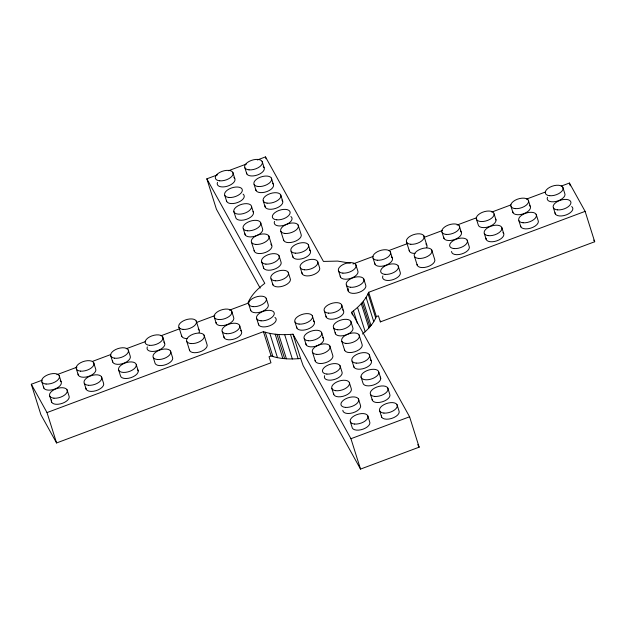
<?xml version="1.0" encoding="UTF-8"?>
<svg xmlns="http://www.w3.org/2000/svg" width="626" height="626" viewBox="0 0 626 626"><rect width="100%" height="100%" fill="white"/><g stroke="black" fill="none" stroke-linecap="round" stroke-linejoin="round"><path stroke-width="0.94" d="M561.201 186.11L569.417 183.042L585.122 211.361L594.7 241.746L380.326 321.905L380.694 321.036M352.477 314.964L351.624 312.264C358.635 306.967 365.255 300.527 368.691 292.287L585.122 211.361M362.493 334.026C368.229 329.268 373.479 323.556 376.359 316.592L368.691 292.287M260.181 288.132L216.416 209.217L206.838 178.833L217.66 174.787M228.49 170.734L246.534 163.989M257.356 159.943L265.479 156.907L323.439 261.425L337.664 261.097L350.263 263.139M351.624 312.264L409.584 416.783L419.162 447.167L360.521 469.093L303.117 365.568L300.644 358.495C290.769 359.41 280.573 359.136 271.097 355.959L269.039 356.726L270.956 362.798L56.583 442.958L40.878 414.639L31.3 384.254L42.255 380.162M56.872 374.7L76.959 367.188M92.484 361.382L110.747 354.551M126.272 348.745L145.451 341.577M160.976 335.771L180.147 328.595M196.587 322.453L214.851 315.621M229.46 310.16L247.724 303.328C251.167 295.089 257.779 288.649 264.798 283.351L206.838 178.833M352.994 263.969L373.08 256.457M388.605 250.65L406.869 243.819M424.217 237.332L442.48 230.501M457.097 225.039L476.269 217.871M491.793 212.065L510.972 204.89M526.497 199.091L545.676 191.916M31.3 384.254L47.005 412.581L263.429 331.647C272.913 334.824 283.108 335.106 292.984 334.19L350.943 438.709L360.521 469.093M376.359 316.592L378.409 315.825L380.326 321.905M350.943 438.709L409.584 416.783M593.777 240.079L594.7 241.746M417.753 444.624L419.162 447.167M569.417 183.042L570.286 185.805M562.805 187.268L564.722 193.348A9.241 4.695 -17.5 0 1 556.091 201.423A9.241 4.695 -17.5 0 1 547.476 197.276M553.407 207.879L555.325 213.951M536.161 214.327L538.078 220.399A9.241 4.695 -17.5 0 1 530.613 228.177A9.241 4.695 -17.5 0 1 520.527 225.665M528.305 200.163L530.222 206.244M518.915 220.775L520.832 226.855M511.059 206.619L512.976 212.691M501.802 227.512L503.719 233.584M494.102 213.935A9.241 4.695 -17.5 0 1 481.245 221.549A9.241 4.695 -17.5 0 1 480.22 213.388A9.241 4.695 -17.5 0 1 494.102 213.935L496.011 220.008M484.281 233.388L486.199 239.468M476.284 218.646L478.201 224.718A9.241 4.695 -17.5 0 0 488.851 226.729A9.241 4.695 -17.5 0 0 495.557 218.873M467.168 240.126L469.085 246.198A9.241 4.695 -17.5 0 1 461.628 253.976A9.241 4.695 -17.5 0 1 451.534 251.464M459.32 225.963L461.237 232.043M442.073 232.41L443.99 238.49M431.721 249.985L434.593 259.101A9.241 4.695 -17.5 0 1 427.135 266.872A9.241 4.695 -17.5 0 1 417.041 264.36M423.865 235.822L426.744 244.938M414.475 256.433L417.346 265.549M406.618 242.27L409.49 251.386M398.183 265.917L400.1 271.997A9.241 4.695 -17.5 0 1 391.469 280.08A9.241 4.695 -17.5 0 1 382.854 275.933M390.327 251.762L392.244 257.834M373.08 258.209L374.997 264.289M363.729 278.899L365.647 284.971A9.241 4.695 -17.5 0 1 356.82 293.015A9.241 4.695 -17.5 0 1 348.4 288.735M368.057 293.797L375.717 318.102M355.795 264.587L357.712 270.659A9.241 4.695 -17.5 0 1 350.45 278.46A9.241 4.695 -17.5 0 1 340.2 276.082M366.1 297.397L373.769 321.701M397.009 404.639L398.926 410.711A9.241 4.695 -17.5 0 1 391.469 418.489A9.241 4.695 -17.5 0 1 381.375 415.977M363.33 301.255L370.991 325.559M362.258 302.46L369.927 326.764M361.265 303.665L368.933 327.969M387.776 387.979L389.693 394.051A9.241 4.695 -17.5 0 1 382.228 401.829A9.241 4.695 -17.5 0 1 372.141 399.318M378.824 372.188A9.241 4.695 -17.5 0 1 365.975 379.802A9.241 4.695 -17.5 0 1 364.95 371.641A9.241 4.695 -17.5 0 1 378.824 372.188L380.733 378.26M357.524 307.436L365.185 331.741M369.301 354.66L371.218 360.733M346.397 285.19L348.314 291.27M353.479 310.856L357.454 323.462M359.105 334.965L361.977 344.073A9.241 4.695 -17.5 0 1 354.519 351.851A9.241 4.695 -17.5 0 1 344.425 349.339M338.627 271.183L340.544 277.263M379.763 411.086L381.68 417.159M350.826 321.341L352.743 327.421A9.241 4.695 -17.5 0 1 345.278 335.192A9.241 4.695 -17.5 0 1 335.192 332.68M370.529 394.427L372.447 400.499M341.546 304.612L343.463 310.684M361.006 376.899L362.923 382.971A9.241 4.695 -17.5 0 0 373.581 384.982A9.241 4.695 -17.5 0 0 380.279 377.126M352.055 361.108L353.972 367.188M367.689 415.601L369.606 421.674A9.241 4.695 -17.5 0 1 363.291 429.068A9.241 4.695 -17.5 0 1 352.36 428.129L350.443 422.049M317.609 261.441L319.526 267.521A9.241 4.695 -17.5 0 1 311.865 275.268A9.241 4.695 -17.5 0 1 301.935 272.623M341.859 341.413L344.73 350.529M358.455 398.942L360.373 405.014A9.241 4.695 -17.5 0 1 352.907 412.792A9.241 4.695 -17.5 0 1 342.821 410.28M308.328 244.711L310.246 250.783M333.58 327.789L335.497 333.869M349.347 382.564L351.264 388.644A9.241 4.695 -17.5 0 1 343.079 396.297A9.241 4.695 -17.5 0 1 333.603 393.292M298.14 225.016L301.012 234.124A9.241 4.695 -17.5 0 1 293.547 241.902A9.241 4.695 -17.5 0 1 283.461 239.39M324.385 311.208L326.295 317.28M339.981 365.623L341.898 371.703A9.241 4.695 -17.5 0 1 333.267 379.779A9.241 4.695 -17.5 0 1 324.651 375.631M329.785 345.928L332.656 355.044A9.241 4.695 -17.5 0 1 325.199 362.814A9.241 4.695 -17.5 0 1 315.105 360.302M280.753 195.015L282.67 201.095M321.506 332.304L323.423 338.384M265.479 156.907L266.058 158.746M300.284 267.74L302.201 273.82M271.379 178.074L273.296 184.154M312.304 315.723L314.221 321.795M291.082 251.159L292.999 257.239M262.145 161.414L264.062 167.494M331.835 388.449L333.752 394.521M280.886 231.464L283.766 240.58M288.203 272.255L290.12 278.335A9.241 4.695 -17.5 0 1 282.866 286.137A9.241 4.695 -17.5 0 1 272.615 283.758M312.538 352.375L315.41 361.492M263.241 200.899L265.15 206.979M279.008 255.674L280.925 261.754A9.241 4.695 -17.5 0 1 273.468 269.524A9.241 4.695 -17.5 0 1 263.374 267.012M304.259 338.752L306.169 344.832M254.133 184.521L256.05 190.601M268.812 235.979L271.692 245.095M294.979 322.022L296.896 328.094M244.899 167.862L246.816 173.942M260.533 222.355L262.45 228.435A9.241 4.695 -17.5 0 1 254.993 236.205A9.241 4.695 -17.5 0 1 244.899 233.694M292.984 334.19L300.644 358.495M251.582 206.564A9.241 4.695 -17.5 0 1 238.733 214.178A9.241 4.695 -17.5 0 1 237.708 206.017A9.241 4.695 -17.5 0 1 251.582 206.564L253.499 212.644M290.472 334.417L298.14 358.721M271.042 278.86L272.959 284.932M284.681 334.675L292.342 358.98M261.762 262.122L263.679 268.202M232.825 172.377L234.742 178.457M251.566 242.426L254.446 251.542M278.758 334.519L286.418 358.823M266.191 298.273L268.108 304.346A9.241 4.695 -17.5 0 1 260.447 312.092A9.241 4.695 -17.5 0 1 250.517 309.447M276.989 334.339L284.658 358.643M243.287 228.803L245.204 234.883M275.19 334.214L282.85 358.518M233.764 211.275L235.681 217.355A9.241 4.695 -17.5 0 0 246.339 219.366A9.241 4.695 -17.5 0 0 253.045 211.502M269.822 333.4L277.49 357.704M224.812 195.484L226.729 201.564M265.236 332.25L272.905 356.554M263.429 331.647L271.097 355.959M256.793 318.877L258.71 324.957M248.858 304.572L250.776 310.645M239.508 325.254L241.425 331.334M231.651 311.091L233.568 317.171A9.241 4.695 -17.5 0 1 226.111 324.949A9.241 4.695 -17.5 0 1 216.017 322.429M222.261 331.702L224.178 337.782M214.405 317.546L216.322 323.619M204.053 335.113L206.924 344.23A9.241 4.695 -17.5 0 1 199.467 352.008A9.241 4.695 -17.5 0 1 189.373 349.488M196.204 320.958L199.076 330.066M186.806 341.561L189.678 350.677M178.958 327.406L181.83 336.522M170.515 351.053L172.432 357.125A9.241 4.695 -17.5 0 1 166.117 364.52A9.241 4.695 -17.5 0 1 155.185 363.581L153.268 357.501M162.666 336.89L164.583 342.97M136.304 364.817A9.241 4.695 -17.5 0 1 123.455 372.431A9.241 4.695 -17.5 0 1 122.43 364.269A9.241 4.695 -17.5 0 1 136.304 364.817L138.221 370.897M128.307 350.075L130.224 356.147A9.241 4.695 -17.5 0 1 122.039 363.808A9.241 4.695 -17.5 0 1 112.555 360.803M118.494 369.528L120.403 375.608A9.241 4.695 -17.5 0 0 131.061 377.619A9.241 4.695 -17.5 0 0 137.767 369.755M110.786 355.959L112.703 362.031M101.529 376.852L103.446 382.924A9.241 4.695 -17.5 0 1 95.981 390.702A9.241 4.695 -17.5 0 1 85.895 388.19M93.673 362.689L95.59 368.769A9.241 4.695 -17.5 0 1 88.133 376.539A9.241 4.695 -17.5 0 1 78.039 374.027M84.283 383.3L86.192 389.372M76.427 369.137L78.344 375.217M67.037 389.748L68.946 395.828A9.241 4.695 -17.5 0 1 60.323 403.903A9.241 4.695 -17.5 0 1 51.7 399.756M59.18 375.584L61.098 381.664M49.783 396.195L51.7 402.275M41.934 382.04L43.851 388.112M47.005 412.581L56.583 442.958M370.326 359.77A9.241 4.695 -17.5 0 1 364.903 368.127A9.241 4.695 -17.5 0 1 353.667 365.999M342.532 309.737A9.241 4.695 -17.5 0 1 337.344 318.086A9.241 4.695 -17.5 0 1 325.95 316.107M571.679 206.533A9.241 4.695 -17.5 0 1 566.256 214.89A9.241 4.695 -17.5 0 1 555.019 212.762M502.968 232.551A9.241 4.695 -17.5 0 1 496.692 240.893A9.241 4.695 -17.5 0 1 486.05 238.232M263.17 166.524A9.241 4.695 -17.5 0 1 257.748 174.881A9.241 4.695 -17.5 0 1 246.511 172.753M272.404 183.183A9.241 4.695 -17.5 0 1 266.981 191.54A9.241 4.695 -17.5 0 1 255.744 189.412M281.927 200.062A9.241 4.695 -17.5 0 1 275.643 208.403A9.241 4.695 -17.5 0 1 265.001 205.743M290.879 216.502A9.241 4.695 -17.5 0 1 284.314 225.243A9.241 4.695 -17.5 0 1 274.524 221.401M309.354 249.821A9.241 4.695 -17.5 0 1 303.931 258.178A9.241 4.695 -17.5 0 1 292.694 256.05M529.33 205.273A9.241 4.695 -17.5 0 1 523.907 213.63A9.241 4.695 -17.5 0 1 512.671 211.502M460.345 231.072A9.241 4.695 -17.5 0 1 454.922 239.429A9.241 4.695 -17.5 0 1 443.685 237.301M425.852 243.968A9.241 4.695 -17.5 0 1 426.736 247.45M415.061 253.42A9.241 4.695 -17.5 0 1 409.193 250.197M391.352 256.871A9.241 4.695 -17.5 0 1 385.929 265.228A9.241 4.695 -17.5 0 1 374.692 263.1M322.531 337.414A9.241 4.695 -17.5 0 1 317.108 345.771A9.241 4.695 -17.5 0 1 305.871 343.643M313.368 320.809A9.241 4.695 -17.5 0 1 307.71 329.166A9.241 4.695 -17.5 0 1 296.63 326.897M240.533 330.364A9.241 4.695 -17.5 0 1 235.11 338.721A9.241 4.695 -17.5 0 1 223.873 336.592M274.947 317.405A9.241 4.695 -17.5 0 1 269.759 325.763A9.241 4.695 -17.5 0 1 258.366 323.783M233.85 177.487A9.241 4.695 -17.5 0 1 227.277 186.227A9.241 4.695 -17.5 0 1 217.496 182.393M243.084 194.146A9.241 4.695 -17.5 0 1 237.661 202.503A9.241 4.695 -17.5 0 1 226.424 200.375M270.8 244.124A9.241 4.695 -17.5 0 1 265.377 252.481A9.241 4.695 -17.5 0 1 254.14 250.353M60.206 380.694A9.241 4.695 -17.5 0 1 54.783 389.051A9.241 4.695 -17.5 0 1 43.546 386.923M163.691 341.999A9.241 4.695 -17.5 0 1 157.118 350.74A9.241 4.695 -17.5 0 1 147.337 346.906M198.184 329.104A9.241 4.695 -17.5 0 1 199.076 332.586M187.401 338.556A9.241 4.695 -17.5 0 1 181.524 335.333M383.926 413.082A9.241 4.695 -17.5 0 0 397.314 405.82A9.241 4.695 -17.5 0 0 383.926 404.67A9.241 4.695 -17.5 0 0 383.926 413.082M374.684 396.43A9.241 4.695 -17.5 0 0 388.081 389.169A9.241 4.695 -17.5 0 0 374.684 388.01A9.241 4.695 -17.5 0 0 374.684 396.43M356.21 363.111A9.241 4.695 -17.5 0 0 369.606 355.85A9.241 4.695 -17.5 0 0 356.21 354.699A9.241 4.695 -17.5 0 0 356.21 363.111M346.014 343.408A9.241 4.695 -17.5 0 0 359.41 336.146A9.241 4.695 -17.5 0 0 346.022 334.996A9.241 4.695 -17.5 0 0 346.014 343.408M337.735 329.792A9.241 4.695 -17.5 0 0 351.131 322.531A9.241 4.695 -17.5 0 0 337.735 321.381A9.241 4.695 -17.5 0 0 337.735 329.792M328.634 313.141A9.241 4.695 -17.5 0 0 341.89 305.785A9.241 4.695 -17.5 0 0 328.36 304.792A9.241 4.695 -17.5 0 0 328.634 313.141M557.563 209.874A9.241 4.695 -17.5 0 0 570.959 202.613A9.241 4.695 -17.5 0 0 557.57 201.462A9.241 4.695 -17.5 0 0 557.563 209.874M523.07 222.778A9.241 4.695 -17.5 0 0 536.466 215.516A9.241 4.695 -17.5 0 0 523.078 214.366A9.241 4.695 -17.5 0 0 523.07 222.778M488.077 235.619A9.241 4.695 -17.5 0 0 501.95 228.74A9.241 4.695 -17.5 0 0 489.102 226.988A9.241 4.695 -17.5 0 0 488.077 235.619M454.085 248.577A9.241 4.695 -17.5 0 0 467.473 241.315A9.241 4.695 -17.5 0 0 454.085 240.157A9.241 4.695 -17.5 0 0 454.085 248.577M418.63 258.436A9.241 4.695 -17.5 0 0 432.026 251.175A9.241 4.695 -17.5 0 0 418.63 250.017A9.241 4.695 -17.5 0 0 418.63 258.436M385.092 274.368A9.241 4.695 -17.5 0 0 398.488 267.106A9.241 4.695 -17.5 0 0 385.092 265.956A9.241 4.695 -17.5 0 0 385.092 274.368M350.458 287.256A9.241 4.695 -17.5 0 0 363.988 280.096A9.241 4.695 -17.5 0 0 350.74 278.781A9.241 4.695 -17.5 0 0 350.458 287.256M249.054 169.865A9.241 4.695 -17.5 0 0 262.45 162.603A9.241 4.695 -17.5 0 0 249.062 161.453A9.241 4.695 -17.5 0 0 249.054 169.865M258.295 186.525A9.241 4.695 -17.5 0 0 271.684 179.263A9.241 4.695 -17.5 0 0 258.295 178.113A9.241 4.695 -17.5 0 0 258.295 186.525M267.028 203.129A9.241 4.695 -17.5 0 0 280.902 196.251A9.241 4.695 -17.5 0 0 268.053 194.498A9.241 4.695 -17.5 0 0 267.028 203.129M276.77 219.843A9.241 4.695 -17.5 0 0 290.159 212.582A9.241 4.695 -17.5 0 0 276.77 211.431A9.241 4.695 -17.5 0 0 276.77 219.843M285.049 233.467A9.241 4.695 -17.5 0 0 298.438 226.197A9.241 4.695 -17.5 0 0 285.049 225.047A9.241 4.695 -17.5 0 0 285.049 233.467M295.245 253.162A9.241 4.695 -17.5 0 0 308.634 245.901A9.241 4.695 -17.5 0 0 295.245 244.75A9.241 4.695 -17.5 0 0 295.245 253.162M304.346 269.806A9.241 4.695 -17.5 0 0 317.875 262.646A9.241 4.695 -17.5 0 0 304.619 261.332A9.241 4.695 -17.5 0 0 304.346 269.806M549.714 195.719A9.241 4.695 -17.5 0 0 563.11 188.457A9.241 4.695 -17.5 0 0 549.714 187.307A9.241 4.695 -17.5 0 0 549.714 195.719M515.221 208.615A9.241 4.695 -17.5 0 0 528.61 201.353A9.241 4.695 -17.5 0 0 515.221 200.203A9.241 4.695 -17.5 0 0 515.221 208.615M446.228 234.414A9.241 4.695 -17.5 0 0 459.625 227.152A9.241 4.695 -17.5 0 0 446.236 226.002A9.241 4.695 -17.5 0 0 446.228 234.414M410.781 244.273A9.241 4.695 -17.5 0 0 424.17 237.011A9.241 4.695 -17.5 0 0 410.781 235.861A9.241 4.695 -17.5 0 0 410.781 244.273M377.243 260.213A9.241 4.695 -17.5 0 0 390.632 252.951A9.241 4.695 -17.5 0 0 377.243 251.801A9.241 4.695 -17.5 0 0 377.243 260.213M342.884 273.124A9.241 4.695 -17.5 0 0 356.139 265.76A9.241 4.695 -17.5 0 0 342.61 264.775A9.241 4.695 -17.5 0 0 342.884 273.124M354.606 424.052A9.241 4.695 -17.5 0 0 367.994 416.791A9.241 4.695 -17.5 0 0 354.606 415.633A9.241 4.695 -17.5 0 0 354.606 424.052M345.364 407.393A9.241 4.695 -17.5 0 0 358.761 400.131A9.241 4.695 -17.5 0 0 345.364 398.981A9.241 4.695 -17.5 0 0 345.364 407.393M335.622 390.679A9.241 4.695 -17.5 0 0 349.504 383.793A9.241 4.695 -17.5 0 0 336.655 382.048A9.241 4.695 -17.5 0 0 335.622 390.679M326.889 374.074A9.241 4.695 -17.5 0 0 340.286 366.813A9.241 4.695 -17.5 0 0 326.889 365.662A9.241 4.695 -17.5 0 0 326.889 374.074M316.693 354.379A9.241 4.695 -17.5 0 0 330.09 347.117A9.241 4.695 -17.5 0 0 316.693 345.959A9.241 4.695 -17.5 0 0 316.693 354.379M308.415 340.755A9.241 4.695 -17.5 0 0 321.811 333.494A9.241 4.695 -17.5 0 0 308.415 332.343A9.241 4.695 -17.5 0 0 308.415 340.755M299.04 324.08A9.241 4.695 -17.5 0 0 312.57 316.92A9.241 4.695 -17.5 0 0 299.322 315.606A9.241 4.695 -17.5 0 0 299.04 324.08M53.946 398.199A9.241 4.695 -17.5 0 0 67.334 390.937A9.241 4.695 -17.5 0 0 53.946 389.787A9.241 4.695 -17.5 0 0 53.946 398.199M88.438 385.295A9.241 4.695 -17.5 0 0 101.835 378.034A9.241 4.695 -17.5 0 0 88.438 376.883A9.241 4.695 -17.5 0 0 88.438 385.295M157.431 359.504A9.241 4.695 -17.5 0 0 170.82 352.242A9.241 4.695 -17.5 0 0 157.431 351.092A9.241 4.695 -17.5 0 0 157.431 359.504M190.961 343.564A9.241 4.695 -17.5 0 0 204.358 336.303A9.241 4.695 -17.5 0 0 190.969 335.153A9.241 4.695 -17.5 0 0 190.961 343.564M226.416 333.705A9.241 4.695 -17.5 0 0 239.813 326.443A9.241 4.695 -17.5 0 0 226.416 325.293A9.241 4.695 -17.5 0 0 226.416 333.705M261.05 320.817A9.241 4.695 -17.5 0 0 274.305 313.454A9.241 4.695 -17.5 0 0 260.776 312.468A9.241 4.695 -17.5 0 0 261.05 320.817M219.734 180.828A9.241 4.695 -17.5 0 0 233.13 173.566A9.241 4.695 -17.5 0 0 219.742 172.416A9.241 4.695 -17.5 0 0 219.734 180.828M228.975 197.487A9.241 4.695 -17.5 0 0 242.364 190.226A9.241 4.695 -17.5 0 0 228.975 189.075A9.241 4.695 -17.5 0 0 228.975 197.487M247.45 230.806A9.241 4.695 -17.5 0 0 260.839 223.545A9.241 4.695 -17.5 0 0 247.45 222.394A9.241 4.695 -17.5 0 0 247.45 230.806M255.729 244.43A9.241 4.695 -17.5 0 0 269.117 237.168A9.241 4.695 -17.5 0 0 255.729 236.01A9.241 4.695 -17.5 0 0 255.729 244.43M265.925 264.125A9.241 4.695 -17.5 0 0 279.313 256.863A9.241 4.695 -17.5 0 0 265.925 255.713A9.241 4.695 -17.5 0 0 265.925 264.125M275.299 280.792A9.241 4.695 -17.5 0 0 288.555 273.437A9.241 4.695 -17.5 0 0 275.025 272.443A9.241 4.695 -17.5 0 0 275.299 280.792M46.089 384.035A9.241 4.695 -17.5 0 0 59.486 376.774A9.241 4.695 -17.5 0 0 46.097 375.623A9.241 4.695 -17.5 0 0 46.089 384.035M80.59 371.14A9.241 4.695 -17.5 0 0 93.978 363.878A9.241 4.695 -17.5 0 0 80.59 362.728A9.241 4.695 -17.5 0 0 80.59 371.14M114.581 358.182A9.241 4.695 -17.5 0 0 128.455 351.303A9.241 4.695 -17.5 0 0 115.607 349.558A9.241 4.695 -17.5 0 0 114.581 358.182M149.575 345.341A9.241 4.695 -17.5 0 0 162.971 338.079A9.241 4.695 -17.5 0 0 149.575 336.929A9.241 4.695 -17.5 0 0 149.575 345.341M183.113 329.401A9.241 4.695 -17.5 0 0 196.509 322.14A9.241 4.695 -17.5 0 0 183.113 320.989A9.241 4.695 -17.5 0 0 183.113 329.401M218.568 319.542A9.241 4.695 -17.5 0 0 231.956 312.28A9.241 4.695 -17.5 0 0 218.568 311.13A9.241 4.695 -17.5 0 0 218.568 319.542M252.92 306.63A9.241 4.695 -17.5 0 0 266.449 299.471A9.241 4.695 -17.5 0 0 253.201 298.156A9.241 4.695 -17.5 0 0 252.92 306.63"/></g></svg>
